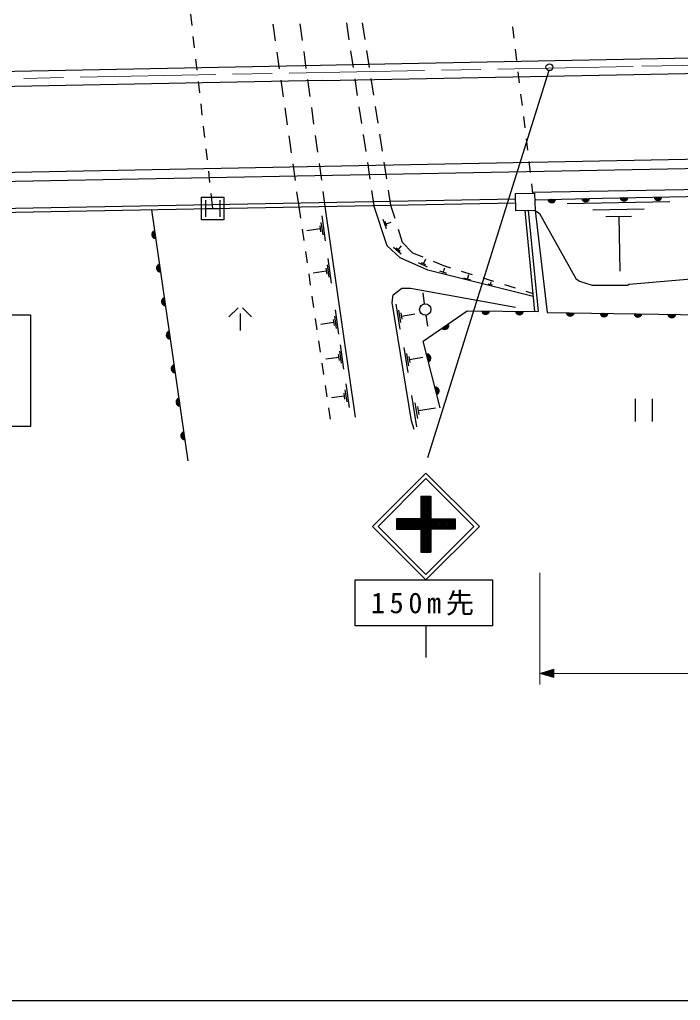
# Model space of a CAD drawing. Units: millimetres, scale not verified. Extents: x 40000 to 680000, y 20000 to 380000.
# Drawn here: x 179397 to 237933, y 205000 to 291888 of the extents above; entities that cross this region are included whole.
import ezdxf

# ---------------------------------------------------------------- set-up
doc = ezdxf.new("R2010")
doc.units = ezdxf.units.MM
doc.header["$LTSCALE"] = 1000
doc.linetypes.add('CHAIN', pattern=[18.5, 12, -1.5, 3.5, -1.5])
for name, color, linetype, lineweight in [('M-BGD', 7, 'Continuous', 25), ('M-BMK', 2, 'CHAIN', 13), ('M-STR-HTXT', 7, 'Continuous', 13), ('M-STR-STR1', 1, 'Continuous', 25), ('M-STR-STRC', 7, 'Continuous', 25), ('M-STR-STRD', 7, 'Continuous', 25), ('M-TTL-BAND', 7, 'Continuous', 25)]:
    doc.layers.add(name, color=color, linetype=linetype, lineweight=lineweight)
doc.styles.add('ＭＳ ゴシック', font='')
doc.styles.get('ＭＳ ゴシック').set_extended_font_data('MS Gothic')

msp = doc.modelspace()

# ---------------------------------------------------------------- hatches: boundary and pattern name
at = {"layer": 'M-STR-STRC'}
h = msp.add_hatch(dxfattribs=at)
h.set_pattern_fill('USER', color=256, style=0, pattern_type=2)
h.set_pattern_definition([(45, (730507, 370874), (-70.7128, 70.7128), []), (135, (730507, 370874), (-70.71634, -70.71634), [])])
h.paths.add_polyline_path([(212772, 246751), (212772, 247651), (214934, 247651), (214934, 249683), (215834, 249683), (215834, 244718), (214934, 244718), (214934, 246751)])
h = msp.add_hatch(dxfattribs=at)
h.set_pattern_fill('USER', color=256, style=0, pattern_type=2)
h.set_pattern_definition([(45, (217968, 247326), (-70.7107, 70.7107), []), (135, (217968, 247326), (-70.7107, -70.7107), [])])
h.paths.add_polyline_path([(215834, 247651), (217995, 247651), (217995, 246751), (215834, 246751)])

# ---------------------------------------------------------------- linework, layer by layer
at = {"layer": 'M-BGD'}
for p, q in [((201829, 291484), (202040, 289999)), ((204221, 291527), (204425, 290041)), ((208344, 291589), (208567, 290106)), ((209741, 291609), (209973, 290127)), ((202180, 289009), (202391, 287524)), ((204561, 289050), (204765, 287564)), ((208716, 289117), (208939, 287633)), ((210127, 289139), (210359, 287657)), ((202532, 286534), (202742, 285049)), ((204901, 286573), (205106, 285087)), ((209088, 286645), (209311, 285161)), ((210513, 286669), (210745, 285187)), ((209459, 284172), (209682, 282689)), ((210899, 284199), (211131, 282717)), ((202883, 284059), (203094, 282574)), ((205242, 284097), (205446, 282611)), ((203234, 281584), (203445, 280099)), ((205582, 281620), (205786, 280134)), ((209831, 281700), (210054, 280217)), ((211285, 281729), (211517, 280247)), ((203586, 279109), (203797, 277623)), ((205923, 279143), (206127, 277657)), ((210202, 279228), (210425, 277745)), ((211671, 279259), (211903, 277777)), ((224837, 276608), (304864, 277986)), ((203937, 276633), (204127, 275295)), ((206263, 276667), (206445, 275338)), ((210574, 276756), (210775, 275419)), ((212057, 276789), (212267, 275447)), ((223319, 276481), (225017, 276525)), ((223359, 274946), (223319, 276481)), ((225017, 276525), (225057, 274991)), ((231047, 276082), (276842, 276916)), ((141032, 274443), (223331, 276023)), ((212267, 275447), (212627, 274291)), ((225032, 275936), (231047, 276082)), ((227897, 275590), (236996, 275762)), ((191078, 275051), (194299, 252806)), ((204127, 275295), (204273, 274306)), ((206445, 275338), (209111, 256681)), ((211971, 271855), (210775, 275419)), ((225057, 274991), (223359, 274946)), ((224158, 274967), (225022, 266024)), ((224455, 274975), (225321, 266020)), ((225057, 274991), (225451, 274715)), ((225057, 274991), (226127, 265952)), ((225451, 274715), (228669, 268958)), ((230183, 275026), (234733, 275112)), ((206092, 273928), (206250, 272821)), ((206161, 274503), (206477, 272289)), ((211894, 273343), (211611, 274185)), ((211935, 273591), (211794, 274012)), ((211865, 273802), (212314, 273953)), ((231332, 274441), (233607, 274484)), ((232470, 274463), (232561, 269609)), ((204419, 273316), (204566, 272327)), ((206024, 273354), (204843, 273185)), ((205984, 273630), (206063, 273077)), ((212925, 273336), (213285, 272179)), ((213285, 272179), (214215, 271235)), ((204712, 271338), (204858, 270348)), ((213123, 270777), (211971, 271855)), ((213199, 271118), (212518, 271688)), ((213105, 271351), (212764, 271636)), ((212934, 271494), (213238, 271857)), ((214215, 271235), (215119, 270858)), ((206699, 270737), (207011, 268550)), ((215573, 269685), (213123, 270777)), ((215541, 269967), (214734, 270340)), ((215389, 270167), (214986, 270354)), ((215187, 270261), (215386, 270691)), ((216042, 270474), (216946, 270098)), ((233410, 268450), (255931, 270397)), ((205004, 269359), (205150, 268370)), ((206563, 269602), (205397, 269435)), ((206524, 269875), (206602, 269328)), ((206631, 270169), (206787, 269076)), ((224892, 267372), (215573, 269685)), ((217239, 269409), (216625, 269589)), ((216932, 269499), (217052, 269909)), ((216946, 270098), (217564, 269906)), ((218519, 269609), (219474, 269312)), ((219376, 268813), (218762, 268993)), ((219069, 268903), (219189, 269313)), ((220428, 269015), (221383, 268718)), ((221098, 268405), (221169, 268647)), ((228669, 268958), (229007, 268704)), ((229007, 268704), (230108, 268365)), ((212497, 267519), (213259, 268111)), ((213259, 268111), (214021, 268111)), ((214021, 268111), (223335, 266418)), ((215273, 266704), (215157, 267697)), ((221280, 268352), (220916, 268458)), ((222338, 268421), (223293, 268124)), ((224248, 267827), (224866, 267635)), ((230108, 268365), (233241, 268365)), ((233241, 268365), (233410, 268450)), ((205296, 267381), (205442, 266391)), ((212413, 266841), (212497, 267519)), ((214106, 256343), (212413, 266841)), ((198743, 266346), (197943, 265546)), ((199143, 266346), (199943, 265546)), ((207351, 266173), (207659, 264018)), ((213115, 264478), (212760, 266683)), ((213173, 265053), (212996, 266156)), ((213276, 265352), (213187, 265904)), ((215161, 263411), (219036, 266090)), ((219036, 266090), (225321, 266020)), ((226127, 265952), (248224, 265597)), ((198943, 265846), (198943, 264346)), ((205588, 265402), (205734, 264413)), ((207217, 265054), (206068, 264890)), ((207179, 265324), (207256, 264785)), ((207284, 265614), (207438, 264536)), ((213231, 265628), (214408, 265818)), ((215396, 265711), (215525, 264720)), ((205880, 263424), (206026, 262434)), ((216645, 257499), (215161, 263411)), ((207729, 262512), (207881, 261445)), ((207795, 263065), (208099, 260932)), ((213820, 260629), (213464, 262834)), ((207663, 261958), (206525, 261795)), ((207624, 262225), (207701, 261691)), ((213878, 261204), (213700, 262307)), ((213981, 261503), (213892, 262055)), ((213936, 261779), (215112, 261969)), ((206172, 261445), (206318, 260456)), ((206464, 259466), (206610, 258477)), ((208219, 259088), (208370, 258034)), ((208285, 259636), (208586, 257526)), ((208154, 258541), (207029, 258380)), ((208116, 258805), (208192, 258277)), ((214597, 255812), (214147, 258602)), ((233936, 258297), (233936, 256297)), ((235436, 258297), (235436, 256297)), ((206756, 257488), (206902, 256499)), ((214670, 256539), (214445, 257935)), ((214800, 256918), (214688, 257616)), ((214744, 257267), (216232, 257507)), ((214360, 255581), (214106, 256343))]:
    msp.add_line(p, q, dxfattribs=at)
msp.add_circle((215331, 266207), 500, dxfattribs=at)
for centre, radius, start, end in [((226539, 276027), 354, 190.19032, 352.5955), ((226539, 276027), 283, 192.41436, 350.37146), ((226539, 276027), 212, 196.16069, 346.62514), ((226539, 276027), 142, 203.87242, 338.91341), ((226539, 276027), 100, 214.19008, 328.59575), ((226539, 276027), 100, 214.19008, 328.59575), ((229538, 276099), 354, 190.19032, 352.5955), ((229538, 276099), 283, 192.41436, 350.37146), ((229538, 276099), 212, 196.16069, 346.62514), ((229538, 276099), 142, 203.87242, 338.91341), ((229538, 276099), 100, 214.19008, 328.59575), ((229538, 276099), 100, 214.19008, 328.59575), ((232947, 276171), 354, 189.84072, 352.24589), ((232947, 276171), 283, 192.06475, 350.02186), ((232947, 276171), 212, 195.81108, 346.27553), ((232947, 276171), 142, 203.52281, 338.5638), ((232947, 276171), 100, 213.84047, 328.24614), ((232947, 276171), 100, 213.84047, 328.24614), ((235946, 276225), 354, 189.84072, 352.24589), ((235946, 276225), 283, 192.06475, 350.02186), ((235946, 276225), 212, 195.81108, 346.27553), ((235946, 276225), 142, 203.52281, 338.5638), ((235946, 276225), 100, 213.84047, 328.24614), ((235946, 276225), 100, 213.84047, 328.24614), ((191452, 272844), 354, 107.03742, 269.44259), ((191452, 272844), 283, 109.26145, 267.21856), ((191452, 272844), 212, 113.00778, 263.47223), ((191452, 272844), 142, 120.71951, 255.7605), ((191452, 272844), 100, 131.03717, 245.44284), ((191452, 272844), 100, 131.03717, 245.44284), ((191882, 269874), 354, 107.03742, 269.44259), ((191882, 269874), 283, 109.26145, 267.21856), ((191882, 269874), 212, 113.00778, 263.47223), ((191882, 269874), 142, 120.71951, 255.7605), ((191882, 269874), 100, 131.03717, 245.44284), ((191882, 269874), 100, 131.03717, 245.44284), ((192312, 266905), 354, 107.03742, 269.44259), ((192312, 266905), 283, 109.26145, 267.21856), ((192312, 266905), 212, 113.00778, 263.47223), ((192312, 266905), 142, 120.71951, 255.7605), ((192312, 266905), 100, 131.03717, 245.44284), ((192312, 266905), 100, 131.03717, 245.44284), ((220679, 266126), 354, 188.16381, 350.56899), ((220679, 266126), 283, 190.38785, 348.34495), ((220679, 266126), 212, 194.13417, 344.59862), ((220679, 266126), 142, 201.8459, 336.88689), ((220679, 266126), 100, 212.16356, 326.56923), ((220679, 266126), 100, 212.16356, 326.56923), ((223679, 266093), 354, 188.16381, 350.56899), ((223679, 266093), 283, 190.38785, 348.34495), ((223679, 266093), 212, 194.13417, 344.59862), ((223679, 266093), 142, 201.8459, 336.88689), ((223679, 266093), 100, 212.16356, 326.56923), ((223679, 266093), 100, 212.16356, 326.56923), ((228177, 265973), 354, 187.87892, 350.2841), ((228177, 265973), 283, 190.10296, 348.06006), ((228177, 265973), 212, 193.84929, 344.31373), ((228177, 265973), 142, 201.56101, 336.602), ((228177, 265973), 100, 211.87868, 326.28434), ((228177, 265973), 100, 211.87868, 326.28434), ((231177, 265925), 354, 187.87892, 350.2841), ((231177, 265925), 283, 190.10296, 348.06006), ((231177, 265925), 212, 193.84929, 344.31373), ((231177, 265925), 142, 201.56101, 336.602), ((231177, 265925), 100, 211.87868, 326.28434), ((231177, 265925), 100, 211.87868, 326.28434), ((234177, 265877), 354, 187.87892, 350.2841), ((234177, 265877), 283, 190.10296, 348.06006), ((234177, 265877), 212, 193.84929, 344.31373), ((234177, 265877), 142, 201.56101, 336.602), ((234177, 265877), 100, 211.87868, 326.28434), ((234177, 265877), 100, 211.87868, 326.28434), ((237176, 265829), 354, 187.87892, 350.2841), ((237176, 265829), 283, 190.10296, 348.06006), ((237176, 265829), 212, 193.84929, 344.31373), ((237176, 265829), 142, 201.56101, 336.602), ((237176, 265829), 100, 211.87868, 326.28434), ((237176, 265829), 100, 211.87868, 326.28434), ((192742, 263936), 354, 107.03742, 269.44259), ((192742, 263936), 283, 109.26145, 267.21856), ((217068, 264795), 354, 223.4585, 25.86368), ((217068, 264795), 283, 225.68254, 23.63964), ((217068, 264795), 212, 229.42887, 19.89331), ((217068, 264795), 142, 237.1406, 12.18158), ((217068, 264795), 100, 247.45826, 1.86392), ((217068, 264795), 100, 247.45826, 1.86392), ((192742, 263936), 212, 113.00778, 263.47223), ((192742, 263936), 142, 120.71951, 255.7605), ((192742, 263936), 100, 131.03717, 245.44284), ((192742, 263936), 100, 131.03717, 245.44284), ((215486, 261897), 354, 292.88414, 95.28931), ((215486, 261897), 283, 295.10817, 93.06527), ((215486, 261897), 212, 298.8545, 89.31895), ((215486, 261897), 142, 306.56623, 81.60722), ((215486, 261897), 100, 316.88389, 71.28956), ((215486, 261897), 100, 316.88389, 71.28956), ((193172, 260967), 354, 107.03742, 269.44259), ((193172, 260967), 283, 109.26145, 267.21856), ((193172, 260967), 212, 113.00778, 263.47223), ((193172, 260967), 142, 120.71951, 255.7605), ((193172, 260967), 100, 131.03717, 245.44284), ((193172, 260967), 100, 131.03717, 245.44284), ((216216, 258987), 354, 292.88414, 95.28931), ((216216, 258987), 283, 295.10817, 93.06527), ((216216, 258987), 212, 298.8545, 89.31895), ((216216, 258987), 142, 306.56623, 81.60722), ((216216, 258987), 100, 316.88389, 71.28956), ((216216, 258987), 100, 316.88389, 71.28956), ((193602, 257998), 354, 107.03742, 269.44259), ((193602, 257998), 283, 109.26145, 267.21856), ((193602, 257998), 212, 113.00778, 263.47223), ((193602, 257998), 142, 120.71951, 255.7605), ((193602, 257998), 100, 131.03717, 245.44284), ((193602, 257998), 100, 131.03717, 245.44284), ((194032, 255029), 354, 107.03742, 269.44259), ((194032, 255029), 283, 109.26145, 267.21856), ((194032, 255029), 212, 113.00778, 263.47223), ((194032, 255029), 142, 120.71951, 255.7605), ((194032, 255029), 100, 131.03717, 245.44284), ((194032, 255029), 100, 131.03717, 245.44284)]:
    msp.add_arc(centre, radius, start, end, dxfattribs=at)
at = {"layer": 'M-BMK'}
for p, q in [((166274, 286417), (234514, 287760)), ((234514, 287760), (264102, 288299))]:
    msp.add_line(p, q, dxfattribs=at)
at = {"layer": 'M-STR-HTXT'}
for p, q in [((225472, 242869), (225472, 232970)), ((225472, 233970), (226722, 234345)), ((225472, 233970), (226722, 233595)), ((225472, 233970), (226722, 233970)), ((226722, 234045), (225722, 234045)), ((226722, 233895), (225722, 233895)), ((225972, 234120), (226722, 234120)), ((225972, 233820), (226722, 233820)), ((226722, 234195), (226222, 234195)), ((226722, 233745), (226222, 233745)), ((226472, 234270), (226722, 234270)), ((226722, 233595), (226722, 234345)), ((226722, 233970), (288225, 233970)), ((226472, 233670), (226722, 233670))]:
    msp.add_line(p, q, dxfattribs=at)
at = {"layer": 'M-STR-STR1'}
for p, q in [((194527, 292370), (194641, 291377)), ((223058, 291241), (223179, 290249)), ((194755, 290383), (194868, 289390)), ((223299, 289256), (223420, 288263)), ((194982, 288396), (195096, 287403)), ((223541, 287271), (223661, 286278)), ((195209, 286409), (195323, 285416)), ((223782, 285285), (223903, 284293)), ((195437, 284422), (195550, 283429)), ((224023, 283300), (224144, 282307)), ((195664, 282435), (195778, 281442)), ((224265, 281314), (224385, 280322)), ((195891, 280448), (196005, 279455)), ((224506, 279329), (224627, 278336)), ((196119, 278461), (196232, 277468)), ((224747, 277344), (224847, 276520)), ((196346, 276474), (196497, 275152)), ((141029, 274116), (223341, 275654)), ((141029, 274116), (223341, 275654))]:
    msp.add_line(p, q, dxfattribs=at)
at = {"layer": 'M-STR-STRC'}
for p, q in [((215550, 253090), (226303, 287400)), ((195497, 274152), (195497, 276152)), ((195497, 276152), (197497, 276152)), ((195872, 275902), (195872, 274402)), ((197122, 275902), (197122, 274402)), ((197497, 276152), (197497, 274152)), ((195872, 275152), (197122, 275152)), ((197497, 274152), (195497, 274152)), ((159415, 265742), (180366, 265742)), ((180366, 265742), (180366, 255827)), ((180366, 255827), (159415, 255827)), ((210655, 246980), (215393, 251718)), ((211150, 246980), (215393, 251223)), ((215393, 251718), (220131, 246980)), ((215393, 251223), (219636, 246980)), ((214934, 249683), (215834, 249683)), ((214934, 249683), (214934, 247651)), ((215834, 249683), (215834, 247651)), ((214934, 247651), (212772, 247651)), ((212772, 247651), (212772, 246751)), ((215834, 247651), (217995, 247651)), ((217995, 247651), (217995, 246751)), ((210655, 246980), (215393, 242243)), ((211150, 246980), (215393, 242738)), ((215393, 242738), (219636, 246980)), ((215393, 242243), (220131, 246980)), ((212772, 246751), (214934, 246751)), ((214934, 246751), (214934, 244718)), ((217995, 246751), (215834, 246751)), ((215834, 246751), (215834, 244718)), ((214934, 244718), (215834, 244718)), ((209137, 242243), (221293, 242243)), ((209137, 238191), (209137, 242243)), ((221293, 242243), (221293, 238191)), ((221293, 238191), (209137, 238191)), ((215386, 238191), (215386, 235366))]:
    msp.add_line(p, q, dxfattribs=at)
msp.add_circle((226333, 287672), 305, dxfattribs=at)
at = {"layer": 'M-STR-STRD'}
for p, q in [((210232, 287928), (238913, 288516)), ((170757, 287161), (206063, 287839)), ((206063, 287839), (210232, 287928)), ((206251, 286504), (297164, 288262)), ((206251, 286504), (83031, 284105)), ((140112, 277634), (304357, 280796)), ((140127, 276824), (304718, 279985))]:
    msp.add_line(p, q, dxfattribs=at)
at = {"layer": 'M-TTL-BAND'}
msp.add_line((40000, 205000), (579000, 205000), dxfattribs=at)

# ---------------------------------------------------------------- texts
at = {"layer": 'M-STR-STRC', "insert": (215496, 239086), "char_height": 1833, "attachment_point": 8, "style": 'ＭＳ ゴシック'}
msp.add_mtext('\\T1.33;150m先', dxfattribs=at)

doc.saveas('drawing.dxf')
